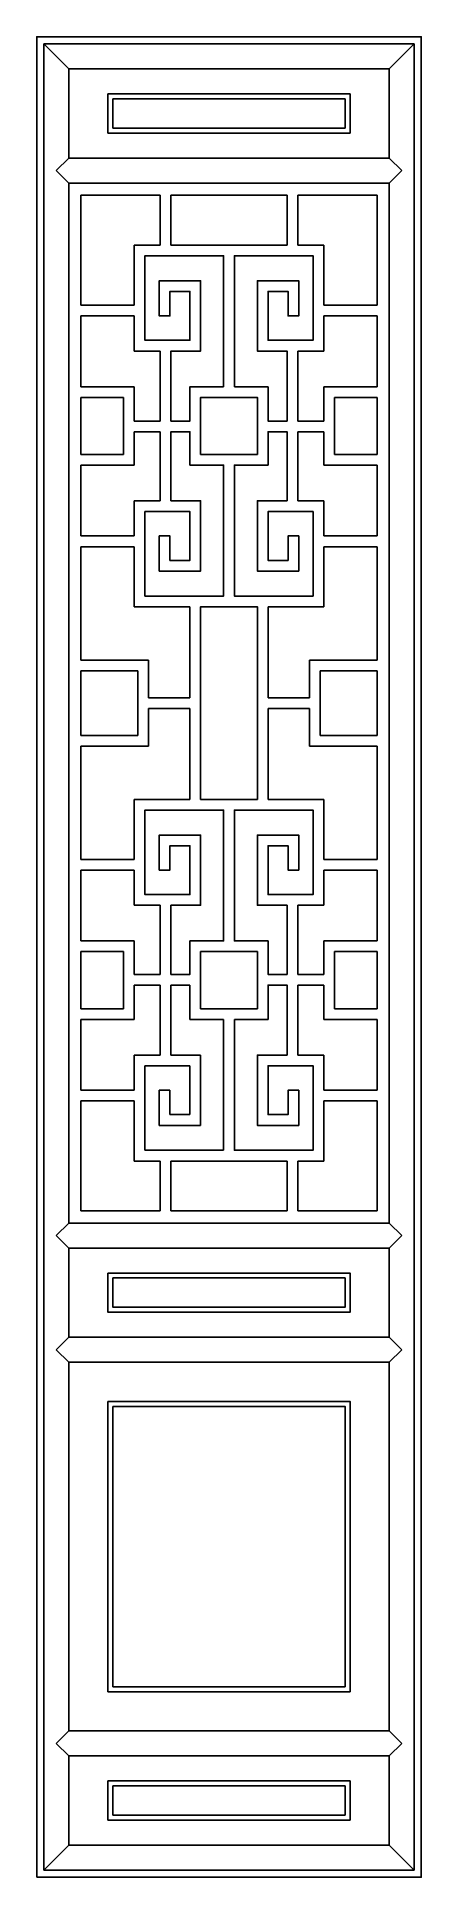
# Model space of a CAD drawing. Header units: metres. Extents: x -3375 to -2835, y 0 to 2580.
import ezdxf

# ---------------------------------------------------------------- set-up
doc = ezdxf.new("R2010")
doc.units = ezdxf.units.M
for name, color, linetype in [('3', 3, 'Continuous'), ('4', 4, 'Continuous'), ('7', 7, 'Continuous')]:
    doc.layers.add(name, color=color, linetype=linetype)

msp = doc.modelspace()

# ---------------------------------------------------------------- linework, layer by layer
at = {"layer": '3'}
for p, q in [((-3364.78, 2570), (-3329.78, 2535)), ((-2879.78, 2535), (-2844.78, 2570)), ((-3329.78, 2410), (-3347.28, 2392.5)), ((-2879.78, 2410), (-2862.28, 2392.5)), ((-3347.28, 2392.5), (-3329.78, 2375)), ((-2879.78, 2375), (-2862.28, 2392.5)), ((-3201.28, 2358), (-3201.28, 2288)), ((-3186.28, 2288), (-3186.28, 2358)), ((-3023.28, 2358), (-3023.28, 2288)), ((-3008.28, 2288), (-3008.28, 2358)), ((-3237.78, 2288), (-3237.78, 2203.8)), ((-3201.28, 2288), (-3237.78, 2288)), ((-3023.28, 2288), (-3186.28, 2288)), ((-2971.78, 2288), (-3008.28, 2288)), ((-2971.78, 2203.8), (-2971.78, 2288)), ((-3237.78, 2203.8), (-3312.78, 2203.8)), ((-2896.78, 2203.8), (-2971.78, 2203.8)), ((-3312.78, 2188.8), (-3237.78, 2188.8)), ((-3237.78, 2188.8), (-3237.78, 2139.5)), ((-2971.78, 2188.8), (-2971.78, 2139.5)), ((-2896.78, 2188.8), (-2971.78, 2188.8)), ((-3237.78, 2139.5), (-3201.28, 2139.5)), ((-3201.28, 2139.5), (-3201.28, 2041.34)), ((-2971.78, 2139.5), (-3008.28, 2139.5)), ((-3008.28, 2139.5), (-3008.28, 2041.34)), ((-3237.78, 2089.5), (-3312.78, 2089.5)), ((-3312.78, 2074.5), (-3252.78, 2074.5)), ((-3252.78, 2074.5), (-3252.78, 1994.5)), ((-3237.78, 2041.34), (-3237.78, 2089.5)), ((-2971.78, 2041.34), (-2971.78, 2089.5)), ((-2971.78, 2089.5), (-2896.78, 2089.5)), ((-2956.78, 2074.5), (-2956.78, 1994.5)), ((-2896.78, 2074.5), (-2956.78, 2074.5)), ((-3201.28, 2041.34), (-3237.78, 2041.34)), ((-3008.28, 2041.34), (-2971.78, 2041.34)), ((-3237.78, 1979.5), (-3237.78, 2026.34)), ((-3237.78, 2026.34), (-3201.28, 2026.34)), ((-3201.28, 2026.34), (-3201.28, 1929.5)), ((-3159.78, 2026.34), (-3159.78, 1979.5)), ((-3008.28, 2026.34), (-3008.28, 1929.5)), ((-2971.78, 2026.34), (-3008.28, 2026.34)), ((-2971.78, 1979.5), (-2971.78, 2026.34)), ((-3252.78, 1994.5), (-3312.78, 1994.5)), ((-2956.78, 1994.5), (-2896.78, 1994.5)), ((-3312.78, 1979.5), (-3237.78, 1979.5)), ((-3112.28, 1979.5), (-3159.78, 1979.5)), ((-3112.28, 1979.5), (-3112.28, 1806.01)), ((-3097.28, 1979.5), (-3049.78, 1979.5)), ((-3049.78, 1979.5), (-3097.28, 1979.5)), ((-2896.78, 1979.5), (-2971.78, 1979.5)), ((-3201.28, 1929.5), (-3237.78, 1929.5)), ((-3237.78, 1929.5), (-3237.78, 1880.2)), ((-3008.28, 1929.5), (-2971.78, 1929.5)), ((-2971.78, 1929.5), (-2971.78, 1880.2)), ((-3237.78, 1880.2), (-3312.78, 1880.2)), ((-3312.78, 1865.2), (-3237.78, 1865.2)), ((-3237.78, 1865.2), (-3237.78, 1781)), ((-2971.78, 1880.2), (-2896.78, 1880.2)), ((-2971.78, 1865.2), (-2971.78, 1781)), ((-2896.78, 1865.2), (-2971.78, 1865.2)), ((-2896.78, 1806.01), (-2896.78, 1865.2)), ((-3312.78, 1706.31), (-3312.78, 1791.01)), ((-3237.78, 1781), (-3159.78, 1781)), ((-3159.78, 1781), (-3159.78, 1653.5)), ((-2971.78, 1781), (-3049.78, 1781)), ((-3049.78, 1781), (-3049.78, 1653.5)), ((-2896.78, 1706.31), (-2896.78, 1791.01)), ((-3217.78, 1706.31), (-3312.78, 1706.31)), ((-3217.78, 1653.5), (-3217.78, 1706.31)), ((-2991.78, 1653.5), (-2991.78, 1706.31)), ((-2991.78, 1706.31), (-2896.78, 1706.31)), ((-3312.78, 1691.31), (-3232.78, 1691.31)), ((-3232.78, 1691.31), (-3232.78, 1600.69)), ((-3232.78, 1691.31), (-3232.78, 1691.31)), ((-2976.78, 1691.31), (-2976.78, 1600.69)), ((-2896.78, 1691.31), (-2976.78, 1691.31)), ((-3159.78, 1653.5), (-3217.78, 1653.5)), ((-3049.78, 1653.5), (-2991.78, 1653.5)), ((-3217.78, 1585.69), (-3217.78, 1638.5)), ((-3217.78, 1638.5), (-3159.78, 1638.5)), ((-3159.78, 1638.5), (-3159.78, 1511)), ((-3049.78, 1511), (-3049.78, 1638.5)), ((-3049.78, 1638.5), (-2991.78, 1638.5)), ((-2991.78, 1638.5), (-2991.78, 1585.69)), ((-3232.78, 1600.69), (-3312.78, 1600.69)), ((-2976.78, 1600.69), (-2896.78, 1600.69)), ((-3312.78, 1585.69), (-3217.78, 1585.69)), ((-2991.78, 1585.69), (-2896.78, 1585.69)), ((-3159.78, 1511), (-3237.78, 1511)), ((-3237.78, 1511), (-3237.78, 1426.8)), ((-2971.78, 1511), (-3049.78, 1511)), ((-2971.78, 1426.8), (-2971.78, 1511)), ((-3112.28, 1312.5), (-3112.28, 1485.99)), ((-3237.78, 1426.8), (-3312.78, 1426.8)), ((-2896.78, 1426.8), (-2971.78, 1426.8)), ((-3237.78, 1411.8), (-3312.78, 1411.8)), ((-3237.78, 1362.5), (-3237.78, 1411.8)), ((-2971.78, 1362.5), (-2971.78, 1411.8)), ((-2971.78, 1411.8), (-2896.78, 1411.8)), ((-3201.28, 1362.5), (-3237.78, 1362.5)), ((-3201.28, 1265.66), (-3201.28, 1362.5)), ((-3008.28, 1265.66), (-3008.28, 1362.5)), ((-3008.28, 1362.5), (-2971.78, 1362.5)), ((-3312.78, 1312.5), (-3237.78, 1312.5)), ((-3252.78, 1297.5), (-3312.78, 1297.5)), ((-3252.78, 1217.5), (-3252.78, 1297.5)), ((-3237.78, 1312.5), (-3237.78, 1265.66)), ((-3159.78, 1265.66), (-3159.78, 1312.5)), ((-3112.28, 1312.5), (-3159.78, 1312.5)), ((-3049.78, 1312.5), (-3097.28, 1312.5)), ((-3097.28, 1312.5), (-3049.78, 1312.5)), ((-2971.78, 1312.5), (-2971.78, 1265.66)), ((-2896.78, 1312.5), (-2971.78, 1312.5)), ((-2956.78, 1217.5), (-2956.78, 1297.5)), ((-2956.78, 1297.5), (-2896.78, 1297.5)), ((-3237.78, 1265.66), (-3201.28, 1265.66)), ((-2971.78, 1265.66), (-3008.28, 1265.66)), ((-3237.78, 1250.66), (-3237.78, 1202.5)), ((-3201.28, 1250.66), (-3237.78, 1250.66)), ((-3201.28, 1152.5), (-3201.28, 1250.66)), ((-3186.28, 1250.66), (-3186.28, 1152.5)), ((-3159.78, 1250.66), (-3186.28, 1250.66)), ((-3159.78, 1202.5), (-3159.78, 1250.66)), ((-3008.28, 1152.5), (-3008.28, 1250.66)), ((-3008.28, 1250.66), (-2971.78, 1250.66)), ((-2971.78, 1250.66), (-2971.78, 1202.5)), ((-3312.78, 1217.5), (-3252.78, 1217.5)), ((-2896.78, 1217.5), (-2956.78, 1217.5)), ((-3237.78, 1202.5), (-3312.78, 1202.5)), ((-3112.28, 1202.5), (-3159.78, 1202.5)), ((-3112.28, 1019), (-3112.28, 1202.5)), ((-3112.28, 1202.5), (-3112.28, 1202.5)), ((-2971.78, 1202.5), (-2896.78, 1202.5)), ((-3237.78, 1103.2), (-3237.78, 1152.5)), ((-3237.78, 1152.5), (-3201.28, 1152.5)), ((-3159.78, 1137.5), (-3222.78, 1137.5)), ((-3222.78, 1137.5), (-3222.78, 1019)), ((-3186.28, 1152.5), (-3144.78, 1152.5)), ((-3159.78, 1069), (-3159.78, 1137.5)), ((-3144.78, 1152.5), (-3144.78, 1054)), ((-2971.78, 1152.5), (-3008.28, 1152.5)), ((-2971.78, 1103.2), (-2971.78, 1152.5)), ((-3312.78, 1103.2), (-3237.78, 1103.2)), ((-3237.78, 1088.2), (-3312.78, 1088.2)), ((-3237.78, 1004), (-3237.78, 1088.2)), ((-3202.78, 1054), (-3202.78, 1103.2)), ((-3202.78, 1103.2), (-3187.78, 1103.2)), ((-3187.78, 1103.2), (-3187.78, 1069)), ((-2896.78, 1103.2), (-2971.78, 1103.2)), ((-2971.78, 1088.2), (-2971.78, 1004)), ((-2896.78, 1088.2), (-2971.78, 1088.2)), ((-3187.78, 1069), (-3159.78, 1069)), ((-3144.78, 1054), (-3202.78, 1054)), ((-3222.78, 1019), (-3112.28, 1019)), ((-3201.28, 1004), (-3237.78, 1004)), ((-3201.28, 934), (-3201.28, 1004)), ((-3186.28, 1004), (-3186.28, 934)), ((-3023.28, 1004), (-3186.28, 1004)), ((-3023.28, 934), (-3023.28, 1004)), ((-3008.28, 1004), (-3008.28, 934)), ((-2971.78, 1004), (-3008.28, 1004)), ((-3347.28, 899.5), (-3329.78, 917)), ((-2879.78, 917), (-2862.28, 899.5)), ((-3329.78, 882), (-3347.28, 899.5)), ((-2879.78, 882), (-2862.28, 899.5)), ((-3347.28, 739.5), (-3329.78, 757)), ((-2879.78, 757), (-2862.28, 739.5)), ((-3329.78, 722), (-3347.28, 739.5)), ((-2879.78, 722), (-2862.28, 739.5)), ((-3347.28, 187.5), (-3329.78, 205)), ((-3329.78, 170), (-3347.28, 187.5)), ((-2879.78, 205), (-2862.28, 187.5)), ((-2879.78, 170), (-2862.28, 187.5)), ((-3364.78, 10), (-3329.78, 45)), ((-2879.78, 45), (-2844.78, 10))]:
    msp.add_line(p, q, dxfattribs=at)
for points in [[(-3364.78, 10), (-2844.78, 10), (-2844.78, 2570), (-3364.78, 2570)], [(-3274.78, 2445), (-2934.78, 2445), (-2934.78, 2500), (-3274.78, 2500)], [(-3267.78, 2452), (-2941.78, 2452), (-2941.78, 2493), (-3267.78, 2493)], [(-3112.28, 2089.5), (-3159.78, 2089.5), (-3159.78, 2041.34), (-3186.28, 2041.34), (-3186.28, 2139.5), (-3144.78, 2139.5), (-3144.78, 2238), (-3202.78, 2238), (-3202.78, 2188.8), (-3187.78, 2188.8), (-3187.78, 2223), (-3159.78, 2223), (-3159.78, 2154.5), (-3222.78, 2154.5), (-3222.78, 2273), (-3112.28, 2273), (-3112.28, 2089.5)], [(-3144.78, 1994.5), (-3064.78, 1994.5), (-3064.78, 2074.5), (-3144.78, 2074.5)], [(-3186.28, 1929.5), (-3144.78, 1929.5), (-3144.78, 1831), (-3202.78, 1831), (-3202.78, 1880.2), (-3187.78, 1880.2), (-3187.78, 1846), (-3159.78, 1846), (-3159.78, 1914.5), (-3222.78, 1914.5), (-3222.78, 1796), (-3112.28, 1796), (-3112.28, 1979.5), (-3159.78, 1979.5), (-3159.78, 2026.34), (-3186.28, 2026.34)], [(-3144.78, 1511), (-3064.78, 1511), (-3064.78, 1781), (-3144.78, 1781)], [(-3186.28, 1362.5), (-3144.78, 1362.5), (-3144.78, 1461), (-3202.78, 1461), (-3202.78, 1411.8), (-3187.78, 1411.8), (-3187.78, 1446), (-3159.78, 1446), (-3159.78, 1377.5), (-3222.78, 1377.5), (-3222.78, 1496), (-3112.28, 1496), (-3112.28, 1312.5), (-3159.78, 1312.5), (-3159.78, 1265.66), (-3186.28, 1265.66)], [(-3144.78, 1297.5), (-3064.78, 1297.5), (-3064.78, 1217.5), (-3144.78, 1217.5)], [(-3274.78, 847), (-2934.78, 847), (-2934.78, 792), (-3274.78, 792)], [(-3267.78, 840), (-2941.78, 840), (-2941.78, 799), (-3267.78, 799)], [(-3274.78, 667), (-2934.78, 667), (-2934.78, 260), (-3274.78, 260)], [(-3267.78, 660), (-2941.78, 660), (-2941.78, 267), (-3267.78, 267)], [(-3274.78, 135), (-2934.78, 135), (-2934.78, 80), (-3274.78, 80)], [(-3267.78, 128), (-2941.78, 128), (-2941.78, 87), (-3267.78, 87)]]:
    msp.add_lwpolyline(points, close=True, dxfattribs=at)
for points in [[(-3097.28, 2089.5), (-3097.28, 2273), (-2986.78, 2273), (-2986.78, 2154.5), (-3049.78, 2154.5), (-3049.78, 2223), (-3021.78, 2223), (-3021.78, 2188.8), (-3006.78, 2188.8), (-3006.78, 2238), (-3064.78, 2238), (-3064.78, 2139.5), (-3023.28, 2139.5), (-3023.28, 2041.34), (-3049.78, 2041.34), (-3049.78, 2089.5)], [(-3049.78, 2089.5), (-3097.28, 2089.5)], [(-3097.28, 1806.01), (-3097.28, 1979.5), (-3097.28, 1796), (-2986.78, 1796), (-2986.78, 1914.5), (-3049.78, 1914.5), (-3049.78, 1846), (-3021.78, 1846), (-3021.78, 1880.2), (-3006.78, 1880.2), (-3006.78, 1831), (-3064.78, 1831), (-3064.78, 1929.5), (-3023.28, 1929.5), (-3023.28, 2026.34), (-3049.78, 2026.34), (-3049.78, 1979.5), (-3049.78, 2026.34)], [(-3097.28, 1485.99), (-3097.28, 1312.5), (-3097.28, 1496), (-2986.78, 1496), (-2986.78, 1377.5), (-3049.78, 1377.5), (-3049.78, 1446), (-3021.78, 1446), (-3021.78, 1411.8), (-3006.78, 1411.8), (-3006.78, 1461), (-3064.78, 1461), (-3064.78, 1362.5), (-3023.28, 1362.5), (-3023.28, 1265.66), (-3049.78, 1265.66), (-3049.78, 1312.5), (-3049.78, 1265.66)], [(-3097.28, 1202.5), (-3097.28, 1019), (-2986.78, 1019), (-2986.78, 1137.5), (-3049.78, 1137.5), (-3049.78, 1069), (-3021.78, 1069), (-3021.78, 1103.2), (-3006.78, 1103.2), (-3006.78, 1054), (-3064.78, 1054), (-3064.78, 1152.5), (-3023.28, 1152.5), (-3023.28, 1250.66), (-3049.78, 1250.66), (-3049.78, 1202.5)], [(-3049.78, 1202.5), (-3097.28, 1202.5)]]:
    msp.add_lwpolyline(points, dxfattribs=at)
at = {"layer": '4'}
msp.add_lwpolyline([(-3374.78, 0), (-2834.78, 0), (-2834.78, 2580), (-3374.78, 2580)], close=True, dxfattribs=at)
at = {"layer": '7'}
for p, q in [((-2879.78, 2535), (-3329.78, 2535)), ((-3329.78, 2535), (-3329.78, 2410)), ((-2879.78, 2535), (-2879.78, 2410)), ((-3329.78, 2410), (-2879.78, 2410)), ((-3329.78, 2375), (-3329.78, 917)), ((-3329.78, 2375), (-2879.78, 2375)), ((-2879.78, 917), (-2879.78, 2375)), ((-3312.78, 2203.8), (-3312.78, 2358)), ((-3312.78, 2358), (-3201.28, 2358)), ((-3186.28, 2358), (-3023.28, 2358)), ((-3008.28, 2358), (-2896.78, 2358)), ((-2896.78, 2358), (-2896.78, 2203.8)), ((-3312.78, 2089.5), (-3312.78, 2188.8)), ((-3312.78, 2089.5), (-3312.78, 2188.8)), ((-2896.78, 2089.5), (-2896.78, 2188.8)), ((-3312.78, 2089.5), (-3312.78, 2089.5)), ((-3312.78, 1994.5), (-3312.78, 2074.5)), ((-3312.78, 1994.5), (-3312.78, 2074.5)), ((-3312.78, 2074.5), (-3312.78, 2074.5)), ((-2896.78, 2089.5), (-2896.78, 2089.5)), ((-2896.78, 1994.5), (-2896.78, 2074.5)), ((-2896.78, 2074.5), (-2896.78, 2074.5)), ((-3312.78, 1880.2), (-3312.78, 1979.5)), ((-2896.78, 1880.2), (-2896.78, 1979.5)), ((-3312.78, 1706.31), (-3312.78, 1865.2)), ((-3312.78, 1865.2), (-3312.78, 1706)), ((-2896.78, 1706.31), (-2896.78, 1865.2)), ((-3312.78, 1600.69), (-3312.78, 1691.31)), ((-2896.78, 1600.69), (-2896.78, 1691.31)), ((-3312.78, 1426.8), (-3312.78, 1585.69)), ((-2896.78, 1585.69), (-2896.78, 1426.8)), ((-3312.78, 1411.8), (-3312.78, 1312.5)), ((-2896.78, 1411.8), (-2896.78, 1312.5)), ((-3312.78, 1297.5), (-3312.78, 1217.5)), ((-2896.78, 1297.5), (-2896.78, 1217.5)), ((-3312.78, 1217.5), (-3312.78, 1217.5)), ((-2896.78, 1217.5), (-2896.78, 1217.5)), ((-3312.78, 1202.5), (-3312.78, 1103.2)), ((-3312.78, 1202.5), (-3312.78, 1202.5)), ((-2896.78, 1202.5), (-2896.78, 1103.2)), ((-2896.78, 1202.5), (-2896.78, 1202.5)), ((-3312.78, 1088.2), (-3312.78, 934)), ((-2896.78, 934), (-2896.78, 1088.2)), ((-3312.78, 934), (-3201.28, 934)), ((-3186.28, 934), (-3023.28, 934)), ((-3008.28, 934), (-2896.78, 934)), ((-3329.78, 917), (-2879.78, 917)), ((-3329.78, 882), (-3329.78, 757)), ((-3329.78, 882), (-2879.78, 882)), ((-2879.78, 757), (-2879.78, 882)), ((-3329.78, 757), (-2879.78, 757)), ((-3329.78, 722), (-3329.78, 205)), ((-3329.78, 722), (-2879.78, 722)), ((-2879.78, 205), (-2879.78, 722)), ((-3329.78, 205), (-2879.78, 205)), ((-3329.78, 170), (-2879.78, 170)), ((-3329.78, 170), (-3329.78, 45)), ((-2879.78, 45), (-2879.78, 170)), ((-3329.78, 45), (-2879.78, 45))]:
    msp.add_line(p, q, dxfattribs=at)

doc.saveas('drawing.dxf')
